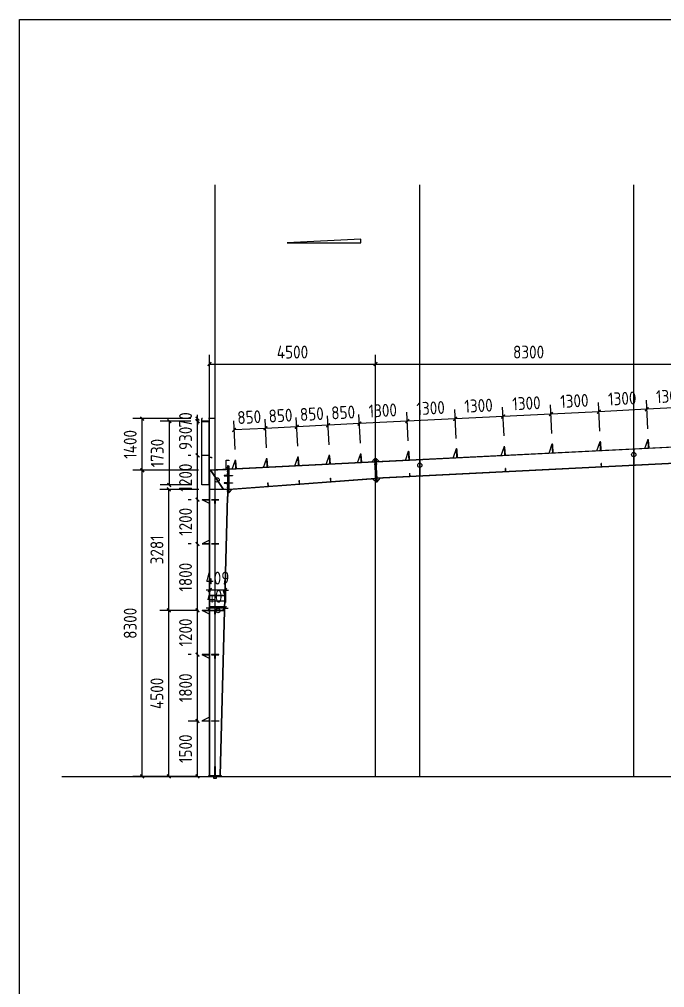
# Model space of a CAD drawing. Extents: x 102162 to 621267, y -39398 to 328893.
# Drawn here: x 176412 to 193903, y 291352 to 317602 of the extents above; entities that cross this region are included whole.
import ezdxf

# ---------------------------------------------------------------- set-up
doc = ezdxf.new("R2010")
doc.units = 0
doc.header["$LTSCALE"] = 1000
doc.header["$MEASUREMENT"] = 0
doc.layers.add('AXIS', color=3, linetype='Continuous')
doc.layers.add('DOTE', color=1, linetype='Continuous')
doc.styles.get("Standard").update_dxf_attribs({"font": 'gbenor.shx', "bigfont": 'gbcbig.shx'})
doc.dimstyles.get("Standard").update_dxf_attribs({"dimscale": 100, "dimtxt": 3.5, "dimasz": 1, "dimexe": 2.5, "dimexo": 3, "dimgap": 1.5, "dimtad": 1, "dimdec": 0, "dimzin": 0, "dimdsep": 46, "dimtxsty": 'Standard', "dimblk": 'ARCHTICK', "dimcen": 0.09, "dimadec": 0, "dimazin": 0, "dimtfac": 1, "dimtdec": 0, "dimtix": 1, "dimtmove": 2, "dimatfit": 3, "dimfxl": 1, "dimtolj": 1, "dimtzin": 0, "dimarcsym": 0})

# ---------------------------------------------------------------- blocks, each defined once
blk = doc.blocks.new('_ArchTick')
at = {"color": 0, "linetype": 'ByBlock', "const_width": 0.4}
blk.add_lwpolyline([(-0.5, -0.5), (0.5, 0.5)], dxfattribs=at)
blk = doc.blocks.new('*D5462')
at = {"layer": 'AXIS', "color": 3, "lineweight": -2}
for p, q in [((181565, 305676), (181565, 308507)), ((186065, 306169), (186065, 308507)), ((181565, 308257), (186065, 308257))]:
    blk.add_line(p, q, dxfattribs=at)
at = {"layer": 'Defpoints', "color": 0}
for p in [(186065, 308257), (186065, 305869), (181565, 305376)]:
    blk.add_point(p, dxfattribs=at)
at = {"layer": 'AXIS', "color": 3, "lineweight": -2, "xscale": 100, "yscale": 100, "zscale": 100, "rotation": 180}
blk.add_blockref('_ArchTick', (181565, 308257), dxfattribs=at)
at = {"layer": 'AXIS', "color": 3, "lineweight": -2, "xscale": 100, "yscale": 100, "zscale": 100}
blk.add_blockref('_ArchTick', (186065, 308257), dxfattribs=at)
at = {"layer": 'AXIS', "color": 0, "insert": (183815, 308582), "char_height": 350, "attachment_point": 5}
blk.add_mtext('\\A1;4500', dxfattribs=at)
blk = doc.blocks.new('*D5463')
at = {"layer": 'AXIS', "color": 3, "lineweight": -2}
for p, q in [((186065, 306169), (186065, 308507)), ((194365, 305097), (194365, 308507)), ((186065, 308257), (194365, 308257))]:
    blk.add_line(p, q, dxfattribs=at)
at = {"layer": 'Defpoints', "color": 0}
for p in [(194365, 308257), (186065, 305869), (194365, 304797)]:
    blk.add_point(p, dxfattribs=at)
at = {"layer": 'AXIS', "color": 3, "lineweight": -2, "xscale": 100, "yscale": 100, "zscale": 100, "rotation": 180}
blk.add_blockref('_ArchTick', (186065, 308257), dxfattribs=at)
at = {"layer": 'AXIS', "color": 3, "lineweight": -2, "xscale": 100, "yscale": 100, "zscale": 100}
blk.add_blockref('_ArchTick', (194365, 308257), dxfattribs=at)
at = {"layer": 'AXIS', "color": 0, "insert": (190215, 308582), "char_height": 350, "attachment_point": 5}
blk.add_mtext('\\A1;8300', dxfattribs=at)
blk = doc.blocks.new('*D5468')
at = {"layer": 'AXIS', "color": 3, "lineweight": -2}
for p, q in [((193446, 306502), (193407, 307281)), ((194744, 306567), (194705, 307346)), ((194718, 307096), (193419, 307031))]:
    blk.add_line(p, q, dxfattribs=at)
at = {"layer": 'Defpoints', "color": 0}
for p in [(193419, 307031), (193461, 306203), (194759, 306267)]:
    blk.add_point(p, dxfattribs=at)
at = {"layer": 'AXIS', "color": 3, "lineweight": -2, "xscale": 100, "yscale": 100, "zscale": 100}
for p, rotation in [((194718, 307096), 2.862405224586491), ((193419, 307031), 182.8624052245865)]:
    blk.add_blockref('_ArchTick', p, dxfattribs=dict(at, rotation=rotation))
at = {"layer": 'AXIS', "color": 0, "insert": (194052, 307388), "char_height": 350, "attachment_point": 5, "rotation": 2.8624}
blk.add_mtext('\\A1;1300', dxfattribs=at)
blk = doc.blocks.new('*D5469')
at = {"layer": 'AXIS', "color": 3, "lineweight": -2}
for p, q in [((192147, 306437), (192108, 307216)), ((193446, 306502), (193407, 307281)), ((193419, 307031), (192121, 306966))]:
    blk.add_line(p, q, dxfattribs=at)
at = {"layer": 'Defpoints', "color": 0}
for p in [(192121, 306966), (192162, 306138), (193461, 306203)]:
    blk.add_point(p, dxfattribs=at)
at = {"layer": 'AXIS', "color": 3, "lineweight": -2, "xscale": 100, "yscale": 100, "zscale": 100}
for p, rotation in [((192121, 306966), 182.8624052245865), ((193419, 307031), 2.862405224586491)]:
    blk.add_blockref('_ArchTick', p, dxfattribs=dict(at, rotation=rotation))
at = {"layer": 'AXIS', "color": 0, "insert": (192754, 307323), "char_height": 350, "attachment_point": 5, "rotation": 2.8624}
blk.add_mtext('\\A1;1300', dxfattribs=at)
blk = doc.blocks.new('*D5470')
at = {"layer": 'AXIS', "color": 3, "lineweight": -2}
for p, q in [((190849, 306372), (190810, 307151)), ((192147, 306437), (192108, 307216)), ((192121, 306966), (190823, 306901))]:
    blk.add_line(p, q, dxfattribs=at)
at = {"layer": 'Defpoints', "color": 0}
for p in [(190823, 306901), (192162, 306138), (190864, 306073)]:
    blk.add_point(p, dxfattribs=at)
at = {"layer": 'AXIS', "color": 3, "lineweight": -2, "xscale": 100, "yscale": 100, "zscale": 100}
for p, rotation in [((190823, 306901), 182.8624052245865), ((192121, 306966), 2.862405224586491)]:
    blk.add_blockref('_ArchTick', p, dxfattribs=dict(at, rotation=rotation))
at = {"layer": 'AXIS', "color": 0, "insert": (191455, 307258), "char_height": 350, "attachment_point": 5, "rotation": 2.8624}
blk.add_mtext('\\A1;1300', dxfattribs=at)
blk = doc.blocks.new('*D5471')
at = {"layer": 'AXIS', "color": 3, "lineweight": -2}
for p, q in [((190849, 306372), (190810, 307151)), ((189551, 306307), (189512, 307086)), ((190823, 306901), (189524, 306836))]:
    blk.add_line(p, q, dxfattribs=at)
at = {"layer": 'Defpoints', "color": 0}
for p in [(189524, 306836), (189566, 306008), (190864, 306073)]:
    blk.add_point(p, dxfattribs=at)
at = {"layer": 'AXIS', "color": 3, "lineweight": -2, "xscale": 100, "yscale": 100, "zscale": 100}
for p, rotation in [((189524, 306836), 182.8624052245865), ((190823, 306901), 2.862405224586491)]:
    blk.add_blockref('_ArchTick', p, dxfattribs=dict(at, rotation=rotation))
at = {"layer": 'AXIS', "color": 0, "insert": (190157, 307193), "char_height": 350, "attachment_point": 5, "rotation": 2.8624}
blk.add_mtext('\\A1;1300', dxfattribs=at)
blk = doc.blocks.new('*D5472')
at = {"layer": 'AXIS', "color": 3, "lineweight": -2}
for p, q in [((188252, 306242), (188213, 307021)), ((189551, 306307), (189512, 307086)), ((189524, 306836), (188226, 306771))]:
    blk.add_line(p, q, dxfattribs=at)
at = {"layer": 'Defpoints', "color": 0}
for p in [(188226, 306771), (188267, 305943), (189566, 306008)]:
    blk.add_point(p, dxfattribs=at)
at = {"layer": 'AXIS', "color": 3, "lineweight": -2, "xscale": 100, "yscale": 100, "zscale": 100}
for p, rotation in [((189524, 306836), 2.862405224586491), ((188226, 306771), 182.8624052245865)]:
    blk.add_blockref('_ArchTick', p, dxfattribs=dict(at, rotation=rotation))
at = {"layer": 'AXIS', "color": 0, "insert": (188859, 307129), "char_height": 350, "attachment_point": 5, "rotation": 2.8624}
blk.add_mtext('\\A1;1300', dxfattribs=at)
blk = doc.blocks.new('*D5473')
at = {"layer": 'AXIS', "color": 3, "lineweight": -2}
for p, q in [((186954, 306178), (186915, 306956)), ((188252, 306242), (188213, 307021)), ((188226, 306771), (186927, 306707))]:
    blk.add_line(p, q, dxfattribs=at)
at = {"layer": 'Defpoints', "color": 0}
for p in [(186927, 306707), (186969, 305878), (188267, 305943)]:
    blk.add_point(p, dxfattribs=at)
at = {"layer": 'AXIS', "color": 3, "lineweight": -2, "xscale": 100, "yscale": 100, "zscale": 100}
for p, rotation in [((186927, 306707), 182.8624052245865), ((188226, 306771), 2.862405224586491)]:
    blk.add_blockref('_ArchTick', p, dxfattribs=dict(at, rotation=rotation))
at = {"layer": 'AXIS', "color": 0, "insert": (187560, 307064), "char_height": 350, "attachment_point": 5, "rotation": 2.8624}
blk.add_mtext('\\A1;1300', dxfattribs=at)
blk = doc.blocks.new('*D5474')
at = {"layer": 'AXIS', "color": 3, "lineweight": -2}
for p, q in [((185655, 306113), (185617, 306891)), ((186954, 306178), (186915, 306956)), ((186927, 306707), (185629, 306642))]:
    blk.add_line(p, q, dxfattribs=at)
at = {"layer": 'Defpoints', "color": 0}
for p in [(185629, 306642), (185670, 305813), (186969, 305878)]:
    blk.add_point(p, dxfattribs=at)
at = {"layer": 'AXIS', "color": 3, "lineweight": -2, "xscale": 100, "yscale": 100, "zscale": 100}
for p, rotation in [((185629, 306642), 182.8624052245865), ((186927, 306707), 2.862405224586491)]:
    blk.add_blockref('_ArchTick', p, dxfattribs=dict(at, rotation=rotation))
at = {"layer": 'AXIS', "color": 0, "insert": (186262, 306999), "char_height": 350, "attachment_point": 5, "rotation": 2.8624}
blk.add_mtext('\\A1;1300', dxfattribs=at)
blk = doc.blocks.new('*D5475')
at = {"layer": 'AXIS', "color": 3, "lineweight": -2}
for p, q in [((185655, 306113), (185617, 306891)), ((184807, 306070), (184768, 306849)), ((185629, 306642), (184780, 306599))]:
    blk.add_line(p, q, dxfattribs=at)
at = {"layer": 'Defpoints', "color": 0}
for p in [(184780, 306599), (185670, 305813), (184822, 305771)]:
    blk.add_point(p, dxfattribs=at)
at = {"layer": 'AXIS', "color": 3, "lineweight": -2, "xscale": 100, "yscale": 100, "zscale": 100}
for p, rotation in [((184780, 306599), 182.8624052261108), ((185629, 306642), 2.862405226110791)]:
    blk.add_blockref('_ArchTick', p, dxfattribs=dict(at, rotation=rotation))
at = {"layer": 'AXIS', "color": 0, "insert": (185188, 306945), "char_height": 350, "attachment_point": 5, "rotation": 2.8624}
blk.add_mtext('\\A1;850', dxfattribs=at)
blk = doc.blocks.new('*D5476')
at = {"layer": 'AXIS', "color": 3, "lineweight": -2}
for p, q in [((183958, 306028), (183919, 306806)), ((184807, 306070), (184768, 306849)), ((184780, 306599), (183931, 306557))]:
    blk.add_line(p, q, dxfattribs=at)
at = {"layer": 'Defpoints', "color": 0}
for p in [(183931, 306557), (183973, 305728), (184822, 305771)]:
    blk.add_point(p, dxfattribs=at)
at = {"layer": 'AXIS', "color": 3, "lineweight": -2, "xscale": 100, "yscale": 100, "zscale": 100}
for p, rotation in [((183931, 306557), 182.8624052245865), ((184780, 306599), 2.862405224586491)]:
    blk.add_blockref('_ArchTick', p, dxfattribs=dict(at, rotation=rotation))
at = {"layer": 'AXIS', "color": 0, "insert": (184339, 306902), "char_height": 350, "attachment_point": 5, "rotation": 2.8624}
blk.add_mtext('\\A1;850', dxfattribs=at)
blk = doc.blocks.new('*D5477')
at = {"layer": 'AXIS', "color": 3, "lineweight": -2}
for p, q in [((183109, 305985), (183070, 306764)), ((183958, 306028), (183919, 306806)), ((183931, 306557), (183082, 306514))]:
    blk.add_line(p, q, dxfattribs=at)
at = {"layer": 'Defpoints', "color": 0}
for p in [(183082, 306514), (183124, 305686), (183973, 305728)]:
    blk.add_point(p, dxfattribs=at)
at = {"layer": 'AXIS', "color": 3, "lineweight": -2, "xscale": 100, "yscale": 100, "zscale": 100}
for p, rotation in [((183931, 306557), 2.862405224586491), ((183082, 306514), 182.8624052245865)]:
    blk.add_blockref('_ArchTick', p, dxfattribs=dict(at, rotation=rotation))
at = {"layer": 'AXIS', "color": 0, "insert": (183490, 306860), "char_height": 350, "attachment_point": 5, "rotation": 2.8624}
blk.add_mtext('\\A1;850', dxfattribs=at)
blk = doc.blocks.new('*D5478')
at = {"layer": 'AXIS', "color": 3, "lineweight": -2}
for p, q in [((182260, 305943), (182221, 306721)), ((183109, 305985), (183070, 306764)), ((183082, 306514), (182233, 306472))]:
    blk.add_line(p, q, dxfattribs=at)
at = {"layer": 'Defpoints', "color": 0}
for p in [(182233, 306472), (182275, 305643), (183124, 305686)]:
    blk.add_point(p, dxfattribs=at)
at = {"layer": 'AXIS', "color": 3, "lineweight": -2, "xscale": 100, "yscale": 100, "zscale": 100}
for p, rotation in [((182233, 306472), 182.8624052245865), ((183082, 306514), 2.862405224586491)]:
    blk.add_blockref('_ArchTick', p, dxfattribs=dict(at, rotation=rotation))
at = {"layer": 'AXIS', "color": 0, "insert": (182642, 306818), "char_height": 350, "attachment_point": 5, "rotation": 2.8624}
blk.add_mtext('\\A1;850', dxfattribs=at)
blk = doc.blocks.new('*D5496')
at = {"layer": 'AXIS', "color": 3, "lineweight": -2}
for p, q in [((181265, 298579), (180991, 298579)), ((181241, 297079), (181241, 298579)), ((181245, 297079), (180991, 297079))]:
    blk.add_line(p, q, dxfattribs=at)
at = {"layer": 'Defpoints', "color": 0}
for p in [(181241, 298579), (181565, 298579), (181545, 297079)]:
    blk.add_point(p, dxfattribs=at)
at = {"layer": 'AXIS', "color": 3, "lineweight": -2, "xscale": 100, "yscale": 100, "zscale": 100}
for p, rotation in [((181241, 298579), 90), ((181241, 297079), 270)]:
    blk.add_blockref('_ArchTick', p, dxfattribs=dict(at, rotation=rotation))
at = {"layer": 'AXIS', "color": 0, "insert": (180916, 297829), "char_height": 350, "attachment_point": 5, "rotation": 90}
blk.add_mtext('\\A1;1500', dxfattribs=at)
blk = doc.blocks.new('*D5497')
at = {"layer": 'AXIS', "color": 3, "lineweight": -2}
for p, q in [((181065, 300379), (180991, 300379)), ((181241, 298579), (181241, 300379)), ((181265, 298579), (180991, 298579))]:
    blk.add_line(p, q, dxfattribs=at)
at = {"layer": 'Defpoints', "color": 0}
for p in [(181241, 300379), (181365, 300379), (181565, 298579)]:
    blk.add_point(p, dxfattribs=at)
at = {"layer": 'AXIS', "color": 3, "lineweight": -2, "xscale": 100, "yscale": 100, "zscale": 100}
for p, rotation in [((181241, 300379), 90), ((181241, 298579), 270)]:
    blk.add_blockref('_ArchTick', p, dxfattribs=dict(at, rotation=rotation))
at = {"layer": 'AXIS', "color": 0, "insert": (180916, 299479), "char_height": 350, "attachment_point": 5, "rotation": 90}
blk.add_mtext('\\A1;1800', dxfattribs=at)
blk = doc.blocks.new('*D5498')
at = {"layer": 'AXIS', "color": 3, "lineweight": -2}
for p, q in [((181065, 301579), (180991, 301579)), ((181241, 300379), (181241, 301579)), ((181065, 300379), (180991, 300379))]:
    blk.add_line(p, q, dxfattribs=at)
at = {"layer": 'Defpoints', "color": 0}
for p in [(181241, 301579), (181365, 301579), (181365, 300379)]:
    blk.add_point(p, dxfattribs=at)
at = {"layer": 'AXIS', "color": 3, "lineweight": -2, "xscale": 100, "yscale": 100, "zscale": 100}
for p, rotation in [((181241, 301579), 90), ((181241, 300379), 270)]:
    blk.add_blockref('_ArchTick', p, dxfattribs=dict(at, rotation=rotation))
at = {"layer": 'AXIS', "color": 0, "insert": (180916, 300979), "char_height": 350, "attachment_point": 5, "rotation": 90}
blk.add_mtext('\\A1;1200', dxfattribs=at)
blk = doc.blocks.new('*D5499')
at = {"layer": 'AXIS', "color": 3, "lineweight": -2}
for p, q in [((181065, 303379), (180991, 303379)), ((181241, 301579), (181241, 303379)), ((181065, 301579), (180991, 301579))]:
    blk.add_line(p, q, dxfattribs=at)
at = {"layer": 'Defpoints', "color": 0}
for p in [(181241, 303379), (181365, 303379), (181365, 301579)]:
    blk.add_point(p, dxfattribs=at)
at = {"layer": 'AXIS', "color": 3, "lineweight": -2, "xscale": 100, "yscale": 100, "zscale": 100}
for p, rotation in [((181241, 303379), 90), ((181241, 301579), 270)]:
    blk.add_blockref('_ArchTick', p, dxfattribs=dict(at, rotation=rotation))
at = {"layer": 'AXIS', "color": 0, "insert": (180916, 302479), "char_height": 350, "attachment_point": 5, "rotation": 90}
blk.add_mtext('\\A1;1800', dxfattribs=at)
blk = doc.blocks.new('*D5500')
at = {"layer": 'AXIS', "color": 3, "lineweight": -2}
for p, q in [((181065, 304579), (180991, 304579)), ((181241, 303379), (181241, 304579)), ((181065, 303379), (180991, 303379))]:
    blk.add_line(p, q, dxfattribs=at)
at = {"layer": 'Defpoints', "color": 0}
for p in [(181241, 304579), (181365, 304579), (181365, 303379)]:
    blk.add_point(p, dxfattribs=at)
at = {"layer": 'AXIS', "color": 3, "lineweight": -2, "xscale": 100, "yscale": 100, "zscale": 100}
for p, rotation in [((181241, 304579), 90), ((181241, 303379), 270)]:
    blk.add_blockref('_ArchTick', p, dxfattribs=dict(at, rotation=rotation))
at = {"layer": 'AXIS', "color": 0, "insert": (180916, 303979), "char_height": 350, "attachment_point": 5, "rotation": 90}
blk.add_mtext('\\A1;1200', dxfattribs=at)
blk = doc.blocks.new('*D5501')
at = {"layer": 'AXIS', "color": 3, "lineweight": -2}
for p, q in [((181055, 305779), (180991, 305779)), ((181241, 304579), (181241, 305779)), ((181065, 304579), (180991, 304579))]:
    blk.add_line(p, q, dxfattribs=at)
at = {"layer": 'Defpoints', "color": 0}
for p in [(181241, 305779), (181355, 305779), (181365, 304579)]:
    blk.add_point(p, dxfattribs=at)
at = {"layer": 'AXIS', "color": 3, "lineweight": -2, "xscale": 100, "yscale": 100, "zscale": 100}
for p, rotation in [((181241, 305779), 90), ((181241, 304579), 270)]:
    blk.add_blockref('_ArchTick', p, dxfattribs=dict(at, rotation=rotation))
at = {"layer": 'AXIS', "color": 0, "insert": (180916, 305179), "char_height": 350, "attachment_point": 5, "rotation": 90}
blk.add_mtext('\\A1;1200', dxfattribs=at)
blk = doc.blocks.new('*D5502')
at = {"layer": 'AXIS', "color": 3, "lineweight": -2}
for p, q in [((181055, 306709), (180991, 306709)), ((181241, 305779), (181241, 306709)), ((181055, 305779), (180991, 305779))]:
    blk.add_line(p, q, dxfattribs=at)
at = {"layer": 'Defpoints', "color": 0}
for p in [(181241, 306709), (181355, 306709), (181355, 305779)]:
    blk.add_point(p, dxfattribs=at)
at = {"layer": 'AXIS', "color": 3, "lineweight": -2, "xscale": 100, "yscale": 100, "zscale": 100}
for p, rotation in [((181241, 306709), 90), ((181241, 305779), 270)]:
    blk.add_blockref('_ArchTick', p, dxfattribs=dict(at, rotation=rotation))
at = {"layer": 'AXIS', "color": 0, "insert": (180916, 306244), "char_height": 350, "attachment_point": 5, "rotation": 90}
blk.add_mtext('\\A1;930', dxfattribs=at)
blk = doc.blocks.new('*D5503')
at = {"layer": 'AXIS', "color": 3, "lineweight": -2}
for p, q in [((181241, 306779), (181241, 306879)), ((181055, 306779), (180991, 306779)), ((181055, 306709), (180991, 306709)), ((181241, 306709), (181241, 306779)), ((181241, 306709), (181241, 306609))]:
    blk.add_line(p, q, dxfattribs=at)
at = {"layer": 'Defpoints', "color": 0}
for p in [(181241, 306779), (181355, 306779), (181355, 306709)]:
    blk.add_point(p, dxfattribs=at)
at = {"layer": 'AXIS', "color": 3, "lineweight": -2, "xscale": 100, "yscale": 100, "zscale": 100}
for p, rotation in [((181241, 306779), 270), ((181241, 306709), 90)]:
    blk.add_blockref('_ArchTick', p, dxfattribs=dict(at, rotation=rotation))
at = {"layer": 'AXIS', "color": 0, "insert": (180916, 306744), "char_height": 350, "attachment_point": 5, "rotation": 90}
blk.add_mtext('\\A1;70', dxfattribs=at)
blk = doc.blocks.new('*D5504')
at = {"layer": 'AXIS', "color": 3, "lineweight": -2}
for p, q in [((181265, 301579), (180215, 301579)), ((180465, 297079), (180465, 301579)), ((181245, 297079), (180215, 297079))]:
    blk.add_line(p, q, dxfattribs=at)
at = {"layer": 'Defpoints', "color": 0}
for p in [(180465, 301579), (181565, 301579), (181545, 297079)]:
    blk.add_point(p, dxfattribs=at)
at = {"layer": 'AXIS', "color": 3, "lineweight": -2, "xscale": 100, "yscale": 100, "zscale": 100}
for p, rotation in [((180465, 301579), 90), ((180465, 297079), 270)]:
    blk.add_blockref('_ArchTick', p, dxfattribs=dict(at, rotation=rotation))
at = {"layer": 'AXIS', "color": 0, "insert": (180140, 299329), "char_height": 350, "attachment_point": 5, "rotation": 90}
blk.add_mtext('\\A1;4500', dxfattribs=at)
blk = doc.blocks.new('*D5505')
at = {"layer": 'AXIS', "color": 3, "lineweight": -2}
for p, q in [((181275, 304860), (180215, 304860)), ((180465, 301579), (180465, 304860)), ((181265, 301579), (180215, 301579))]:
    blk.add_line(p, q, dxfattribs=at)
at = {"layer": 'Defpoints', "color": 0}
for p in [(180465, 304860), (181575, 304860), (181565, 301579)]:
    blk.add_point(p, dxfattribs=at)
at = {"layer": 'AXIS', "color": 3, "lineweight": -2, "xscale": 100, "yscale": 100, "zscale": 100}
for p, rotation in [((180465, 304860), 90), ((180465, 301579), 270)]:
    blk.add_blockref('_ArchTick', p, dxfattribs=dict(at, rotation=rotation))
at = {"layer": 'AXIS', "color": 0, "insert": (180140, 303220), "char_height": 350, "attachment_point": 5, "rotation": 90}
blk.add_mtext('\\A1;3281', dxfattribs=at)
blk = doc.blocks.new('*D5506')
at = {"layer": 'AXIS', "color": 3, "lineweight": -2}
for p, q in [((181265, 305379), (179491, 305379)), ((179741, 297079), (179741, 305379)), ((181245, 297079), (179491, 297079))]:
    blk.add_line(p, q, dxfattribs=at)
at = {"layer": 'Defpoints', "color": 0}
for p in [(179741, 305379), (181565, 305379), (181545, 297079)]:
    blk.add_point(p, dxfattribs=at)
at = {"layer": 'AXIS', "color": 3, "lineweight": -2, "xscale": 100, "yscale": 100, "zscale": 100}
for p, rotation in [((179741, 305379), 90), ((179741, 297079), 270)]:
    blk.add_blockref('_ArchTick', p, dxfattribs=dict(at, rotation=rotation))
at = {"layer": 'AXIS', "color": 0, "insert": (179416, 301229), "char_height": 350, "attachment_point": 5, "rotation": 90}
blk.add_mtext('\\A1;8300', dxfattribs=at)
blk = doc.blocks.new('*D5507')
at = {"layer": 'AXIS', "color": 3, "lineweight": -2}
for p, q in [((181055, 306779), (179491, 306779)), ((179741, 305379), (179741, 306779)), ((181265, 305379), (179491, 305379))]:
    blk.add_line(p, q, dxfattribs=at)
at = {"layer": 'Defpoints', "color": 0}
for p in [(179741, 306779), (181355, 306779), (181565, 305379)]:
    blk.add_point(p, dxfattribs=at)
at = {"layer": 'AXIS', "color": 3, "lineweight": -2, "xscale": 100, "yscale": 100, "zscale": 100}
for p, rotation in [((179741, 306779), 90), ((179741, 305379), 270)]:
    blk.add_blockref('_ArchTick', p, dxfattribs=dict(at, rotation=rotation))
at = {"layer": 'AXIS', "color": 0, "insert": (179416, 306079), "char_height": 350, "attachment_point": 5, "rotation": 90}
blk.add_mtext('\\A1;1400', dxfattribs=at)
blk = doc.blocks.new('*D5522')
at = {"layer": 'AXIS', "color": 3, "lineweight": -2}
for p, q in [((181061, 306709), (180224, 306709)), ((180474, 306709), (180474, 304979)), ((181061, 304979), (180224, 304979))]:
    blk.add_line(p, q, dxfattribs=at)
at = {"layer": 'Defpoints', "color": 0}
for p in [(181361, 306709), (180474, 304979), (181361, 304979)]:
    blk.add_point(p, dxfattribs=at)
at = {"layer": 'AXIS', "color": 3, "lineweight": -2, "xscale": 100, "yscale": 100, "zscale": 100}
for p, rotation in [((180474, 306709), 90), ((180474, 304979), 270)]:
    blk.add_blockref('_ArchTick', p, dxfattribs=dict(at, rotation=rotation))
at = {"layer": 'AXIS', "color": 0, "insert": (180149, 305844), "char_height": 350, "attachment_point": 5, "rotation": 90}
blk.add_mtext('\\A1;1730', dxfattribs=at)
blk = doc.blocks.new('*D5528')
at = {"layer": 'AXIS', "color": 3, "lineweight": -2}
for p, q in [((181575, 301636), (181475, 301636)), ((181976, 301636), (181575, 301636)), ((181976, 301636), (182076, 301636)), ((181575, 301379), (181575, 301386)), ((181976, 301379), (181976, 301386))]:
    blk.add_line(p, q, dxfattribs=at)
at = {"layer": 'Defpoints', "color": 0}
for p in [(181575, 301679), (181575, 301636), (181976, 301679)]:
    blk.add_point(p, dxfattribs=at)
at = {"layer": 'AXIS', "color": 3, "lineweight": -2, "xscale": 100, "yscale": 100, "zscale": 100}
blk.add_blockref('_ArchTick', (181575, 301636), dxfattribs=at)
at = {"layer": 'AXIS', "color": 3, "lineweight": -2, "xscale": 100, "yscale": 100, "zscale": 100, "rotation": 180}
blk.add_blockref('_ArchTick', (181976, 301636), dxfattribs=at)
at = {"layer": 'AXIS', "color": 0, "insert": (181776, 301961), "char_height": 350, "attachment_point": 5}
blk.add_mtext('\\A1;401', dxfattribs=at)
blk = doc.blocks.new('*D5529')
at = {"layer": 'AXIS', "color": 3, "lineweight": -2}
for p, q in [((181575, 302279), (181575, 302380)), ((181984, 302279), (181984, 302380)), ((181575, 302130), (181475, 302130)), ((181984, 302130), (181575, 302130)), ((181984, 302130), (182084, 302130))]:
    blk.add_line(p, q, dxfattribs=at)
at = {"layer": 'Defpoints', "color": 0}
for p in [(181575, 302130), (181575, 301979), (181984, 301979)]:
    blk.add_point(p, dxfattribs=at)
at = {"layer": 'AXIS', "color": 3, "lineweight": -2, "xscale": 100, "yscale": 100, "zscale": 100}
blk.add_blockref('_ArchTick', (181575, 302130), dxfattribs=at)
at = {"layer": 'AXIS', "color": 3, "lineweight": -2, "xscale": 100, "yscale": 100, "zscale": 100, "rotation": 180}
blk.add_blockref('_ArchTick', (181984, 302130), dxfattribs=at)
at = {"layer": 'AXIS', "color": 0, "insert": (181780, 302455), "char_height": 350, "attachment_point": 5}
blk.add_mtext('\\A1;409', dxfattribs=at)

msp = doc.modelspace()

# ---------------------------------------------------------------- linework, layer by layer
for p, q in [((185667.1, 311640.6), (183667.1, 311540.6)), ((185667.1, 311540.6), (185667.1, 311640.6)), ((183667.1, 311540.6), (185667.1, 311540.6)), ((186065.4, 297079), (186065.4, 306379)), ((198865.4, 306244), (186065.4, 305604)), ((194365.8, 306011), (186083.8, 305596.9)), ((193061.4, 305946), (193061.4, 305511.5)), ((193069.4, 305946), (193069.4, 305511.5)), ((186047.4, 305603.1), (181565.4, 305379)), ((186047.8, 305595.1), (181575.4, 305371.5)), ((194369.5, 305576.7), (186087.5, 305162.6)), ((194369.9, 305568.7), (186087.9, 305154.6)), ((187261.4, 305656), (187261.4, 305221.5)), ((187269.4, 305656), (187269.4, 305221.5)), ((181575.4, 297099), (181575.4, 305379)), ((181945.7, 304860.4), (181597.7, 305372.6)), ((181955.4, 304860.3), (181607.1, 305373.1)), ((182073.4, 304853.7), (186069.9, 305153.8)), ((182091.4, 304863.1), (186069.5, 305161.8)), ((182055.4, 304860.4), (181575.4, 304860.4)), ((182055.4, 304852.4), (181575.4, 304852.4)), ((181855.4, 297099), (182055.4, 304664.4)), ((181865.9, 297099), (182065.4, 304664.4)), ((177562.3, 297079), (220234.7, 297079))]:
    msp.add_line(p, q)
at = {"color": 4}
for p, q in [((181355.4, 304979), (181355.4, 306779)), ((181355.4, 306709), (181355.4, 306779)), ((181355.4, 306779), (181375.4, 306779)), ((181555.4, 306709), (181355.4, 306709)), ((181357.4, 306711), (181357.4, 306777)), ((181375.4, 306777), (181357.4, 306777)), ((181553.4, 306711), (181357.4, 306711)), ((181361.4, 304979), (181361.4, 306703)), ((181375.4, 306779), (181375.4, 306777)), ((181555.4, 306779), (181535.4, 306779)), ((181535.4, 306779), (181535.4, 306777)), ((181535.4, 306777), (181553.4, 306777)), ((181549.4, 306703), (181549.4, 304979)), ((181553.4, 306777), (181553.4, 306711)), ((181555.4, 306779), (181555.4, 304979)), ((181555.4, 306779), (181555.4, 306709)), ((181555.4, 304979), (181355.4, 304979))]:
    msp.add_line(p, q, dxfattribs=at)
at = {"color": 2}
for p, q in [((181355.4, 306709), (181555.4, 306709)), ((181355.4, 306709), (181355.4, 306703)), ((181355.4, 306709), (181555.4, 306709)), ((181355.4, 306703), (181555.4, 306703)), ((181715.4, 306779), (181545.4, 306779)), ((181555.4, 306709), (181555.4, 306703)), ((190769.5, 305839.2), (190856.9, 306093.9)), ((190856.9, 306093.9), (190862.9, 306094.2)), ((190869.4, 305844.2), (190856.9, 306093.9)), ((190875.4, 305844.5), (190862.9, 306094.2)), ((192067.9, 305904.1), (192155.3, 306158.8)), ((192155.3, 306158.8), (192161.3, 306159.1)), ((192167.8, 305909.1), (192155.3, 306158.8)), ((192173.8, 305909.4), (192161.3, 306159.1)), ((192162.3, 306137.6), (192173.8, 305909.4)), ((193366.3, 305969.1), (193453.7, 306223.7)), ((193453.7, 306223.7), (193459.6, 306224)), ((193466.1, 305974.1), (193453.7, 306223.7)), ((193472.1, 305974.4), (193459.6, 306224)), ((193460.7, 306202.5), (193472.1, 305974.4)), ((185576, 305579.5), (185663.4, 305834.2)), ((185663.4, 305834.2), (185669.4, 305834.5)), ((185675.9, 305584.5), (185663.4, 305834.2)), ((185681.9, 305584.8), (185669.4, 305834.5)), ((185670.5, 305813), (185681.9, 305584.8)), ((186874.4, 305644.5), (186961.8, 305899.1)), ((186961.8, 305899.1), (186967.8, 305899.4)), ((186974.3, 305649.5), (186961.8, 305899.1)), ((186980.2, 305649.8), (186967.8, 305899.4)), ((186968.8, 305877.9), (186980.2, 305649.8)), ((188172.8, 305709.4), (188260.1, 305964.1)), ((188260.1, 305964.1), (188266.1, 305964.4)), ((188272.6, 305714.4), (188260.1, 305964.1)), ((188278.6, 305714.7), (188266.1, 305964.4)), ((188267.2, 305942.8), (188278.6, 305714.7)), ((189471.1, 305774.3), (189558.5, 306029)), ((189558.5, 306029), (189564.5, 306029.3)), ((189571, 305779.3), (189558.5, 306029)), ((189577, 305779.6), (189564.5, 306029.3)), ((189565.6, 306007.8), (189577, 305779.6)), ((190864, 306072.7), (190875.4, 305844.5)), ((181555.4, 305779), (181355.4, 305779)), ((182180.2, 305409.8), (182267.6, 305664.4)), ((182267.6, 305664.4), (182273.6, 305664.7)), ((182280.1, 305414.7), (182267.6, 305664.4)), ((182286.1, 305415), (182273.6, 305664.7)), ((182274.7, 305643.2), (182286.1, 305415)), ((183029.2, 305452.2), (183116.6, 305706.9)), ((183116.6, 305706.9), (183122.6, 305707.2)), ((183129.1, 305457.2), (183116.6, 305706.9)), ((183135, 305457.5), (183122.6, 305707.2)), ((183123.6, 305685.7), (183135, 305457.5)), ((183878.1, 305494.7), (183965.5, 305749.3)), ((183965.5, 305749.3), (183971.5, 305749.6)), ((183978, 305499.6), (183965.5, 305749.3)), ((183984, 305499.9), (183971.5, 305749.6)), ((183972.6, 305728.1), (183984, 305499.9)), ((184727.1, 305537.1), (184814.4, 305791.8)), ((184814.4, 305791.8), (184820.4, 305792.1)), ((184826.9, 305542.1), (184814.4, 305791.8)), ((184832.9, 305542.4), (184820.4, 305792.1)), ((184821.5, 305770.5), (184832.9, 305542.4)), ((186042.9, 305693), (185957.5, 305598.6)), ((186025.2, 305647.1), (186101.1, 305650.9)), ((186030.2, 305547.2), (186106.1, 305551)), ((186042.9, 305693), (186078.9, 305694.8)), ((186074.4, 305063.8), (186042.9, 305693)), ((186092.4, 305064.7), (186060.9, 305693.9)), ((186110.3, 305065.6), (186078.9, 305694.8)), ((186078.9, 305694.8), (186173.3, 305609.4)), ((192191.3, 305557.9), (192185.3, 305557.6)), ((192189.8, 305467.7), (192185.3, 305557.6)), ((192195.8, 305468), (192191.3, 305557.9)), ((181555.4, 304979), (181555.4, 305379)), ((181555.4, 305379), (181565.4, 305379)), ((181565.4, 305379), (181565.4, 304979)), ((182035.4, 305449.4), (182111.4, 305449.4)), ((182035.4, 305349.4), (182111.4, 305349.4)), ((182073.4, 305494.4), (182055.4, 305494.4)), ((182055.4, 305494.4), (182055.4, 304664.4)), ((182073.4, 305404.4), (182073.4, 305494.4)), ((182073.4, 305494.4), (182091.4, 305494.4)), ((182073.4, 305404.4), (182073.4, 304785.9)), ((182091.4, 305494.4), (182091.4, 304764.4)), ((186997.8, 305298.2), (186991.8, 305297.9)), ((186996.3, 305208), (186991.8, 305297.9)), ((187002.3, 305208.3), (186997.8, 305298.2)), ((189594.6, 305428), (189588.6, 305427.7)), ((189593.1, 305337.8), (189588.6, 305427.7)), ((189599.1, 305338.1), (189593.1, 305337.8)), ((189599.1, 305338.1), (189594.6, 305428)), ((192195.8, 305468), (192189.8, 305467.7)), ((182055.4, 305234.4), (181960.4, 305234.4)), ((181960.4, 305234.4), (181960.4, 305224.4)), ((181960.4, 305224.4), (182055.4, 305224.4)), ((182055.4, 305034.4), (181960.4, 305034.4)), ((181960.4, 305034.4), (181960.4, 305024.4)), ((182035.4, 305279.4), (182111.4, 305279.4)), ((182055.4, 305229.4), (182055.4, 305234.4)), ((182055.4, 305029.4), (182055.4, 305034.4)), ((182091.4, 305229.4), (182091.4, 305234.4)), ((182091.4, 305234.4), (182186.4, 305234.4)), ((182186.4, 305224.4), (182091.4, 305224.4)), ((182091.4, 305029.4), (182091.4, 305034.4)), ((182091.4, 305034.4), (182186.4, 305034.4)), ((182186.4, 305234.4), (182186.4, 305224.4)), ((182186.4, 305034.4), (182186.4, 305024.4)), ((183150.3, 305032.8), (183156.3, 305033.3)), ((183154.8, 304942.9), (183150.3, 305032.8)), ((183160.8, 304943.4), (183156.3, 305033.3)), ((183998.2, 305096.5), (184004.1, 305097)), ((184002.6, 305006.6), (183998.2, 305096.5)), ((184008.6, 305007), (184004.1, 305097)), ((184846, 305160.2), (184852, 305160.6)), ((184850.5, 305070.3), (184846, 305160.2)), ((184850.5, 305070.3), (184856.5, 305070.7)), ((184856.5, 305070.7), (184852, 305160.6)), ((186074.4, 305063.8), (185980, 305147)), ((186047.2, 305207.6), (186123.1, 305211.4)), ((186052.2, 305107.7), (186128.1, 305111.5)), ((186074.4, 305063.8), (186110.3, 305065.6)), ((186110.3, 305065.6), (186195.7, 305160)), ((187002.3, 305208.3), (186996.3, 305208)), ((181565.4, 304979), (181555.4, 304979)), ((181960.4, 305024.4), (182055.4, 305024.4)), ((182111.4, 304979.4), (182035.4, 304979.4)), ((182111.4, 304909.4), (182035.4, 304909.4)), ((182111.4, 304809.4), (182035.4, 304809.4)), ((182091.4, 304764.4), (182055.4, 304764.4)), ((182073.4, 304664.4), (182073.4, 304785.9)), ((182186.4, 305024.4), (182091.4, 305024.4)), ((182091.4, 304764.4), (182181.8, 304861.8)), ((183154.8, 304942.9), (183160.8, 304943.4)), ((184002.6, 305006.6), (184008.6, 305007)), ((181565.4, 304579), (181365.4, 304579)), ((181365.4, 304579), (181365.4, 304573)), ((181365.4, 304573), (181565.4, 304573)), ((181565.4, 304473), (181365.4, 304573)), ((181565.4, 304573), (181565.4, 304473)), ((181715.4, 304579), (181615.4, 304579)), ((181615.4, 304579), (181615.4, 304573)), ((181615.4, 304573), (181815.4, 304573)), ((181712.4, 304473), (181712.4, 304573)), ((181712.4, 304573), (181718.4, 304573)), ((181815.4, 304579), (181715.4, 304579)), ((181715.4, 304579), (181715.4, 304473)), ((181718.4, 304573), (181718.4, 304473)), ((181815.4, 304573), (181815.4, 304579)), ((182055.4, 304664.4), (182073.4, 304664.4)), ((181715.4, 304473), (181712.4, 304473)), ((181718.4, 304473), (181715.4, 304473)), ((181565.4, 303485), (181365.4, 303385)), ((181565.4, 303385), (181565.4, 303485)), ((181715.4, 303485), (181712.4, 303485)), ((181712.4, 303485), (181712.4, 303385)), ((181715.4, 303379), (181715.4, 303485)), ((181718.4, 303485), (181715.4, 303485)), ((181718.4, 303385), (181718.4, 303485)), ((181365.4, 303379), (181365.4, 303385)), ((181365.4, 303385), (181565.4, 303385)), ((181565.4, 303379), (181365.4, 303379)), ((181615.4, 303379), (181615.4, 303385)), ((181615.4, 303385), (181815.4, 303385)), ((181715.4, 303379), (181615.4, 303379)), ((181712.4, 303385), (181718.4, 303385)), ((181815.4, 303379), (181715.4, 303379)), ((181815.4, 303385), (181815.4, 303379)), ((181565.4, 301579), (181365.4, 301579)), ((181365.4, 301579), (181365.4, 301573)), ((181365.4, 301573), (181565.4, 301573)), ((181565.4, 301473), (181365.4, 301573)), ((181565.4, 301573), (181565.4, 301473)), ((181715.4, 301579), (181615.4, 301579)), ((181615.4, 301579), (181615.4, 301573)), ((181615.4, 301573), (181815.4, 301573)), ((181712.4, 301473), (181712.4, 301573)), ((181712.4, 301573), (181718.4, 301573)), ((181715.4, 301473), (181712.4, 301473)), ((181815.4, 301579), (181715.4, 301579)), ((181715.4, 301579), (181715.4, 301473)), ((181718.4, 301473), (181715.4, 301473)), ((181718.4, 301573), (181718.4, 301473)), ((181815.4, 301573), (181815.4, 301579)), ((181565.4, 300379), (181365.4, 300379)), ((181365.4, 300379), (181365.4, 300373)), ((181365.4, 300373), (181565.4, 300373)), ((181565.4, 300273), (181365.4, 300373)), ((181565.4, 300373), (181565.4, 300273)), ((181715.4, 300379), (181615.4, 300379)), ((181615.4, 300379), (181615.4, 300373)), ((181615.4, 300373), (181815.4, 300373)), ((181712.4, 300273), (181712.4, 300373)), ((181712.4, 300373), (181718.4, 300373)), ((181815.4, 300379), (181715.4, 300379)), ((181715.4, 300379), (181715.4, 300273)), ((181718.4, 300373), (181718.4, 300273)), ((181815.4, 300373), (181815.4, 300379)), ((181715.4, 300273), (181712.4, 300273)), ((181718.4, 300273), (181715.4, 300273)), ((181565.4, 298685), (181365.4, 298585)), ((181365.4, 298579), (181365.4, 298585)), ((181365.4, 298585), (181565.4, 298585)), ((181565.4, 298579), (181365.4, 298579)), ((181565.4, 298585), (181565.4, 298685)), ((181615.4, 298579), (181615.4, 298585)), ((181615.4, 298585), (181815.4, 298585)), ((181715.4, 298579), (181615.4, 298579)), ((181715.4, 298685), (181712.4, 298685)), ((181712.4, 298685), (181712.4, 298585)), ((181712.4, 298585), (181718.4, 298585)), ((181715.4, 298579), (181715.4, 298685)), ((181718.4, 298685), (181715.4, 298685)), ((181815.4, 298579), (181715.4, 298579)), ((181718.4, 298585), (181718.4, 298685)), ((181815.4, 298585), (181815.4, 298579)), ((181711.4, 297099), (181711.4, 297349)), ((181711.4, 297349), (181715.4, 297349)), ((181715.4, 297349), (181719.4, 297349)), ((181719.4, 297349), (181719.4, 297099)), ((181545.4, 297079), (181545.4, 297099)), ((181545.4, 297099), (181885.4, 297099)), ((181715.4, 297079), (181545.4, 297079)), ((181719.4, 297099), (181711.4, 297099)), ((181885.4, 297079), (181715.4, 297079)), ((181885.4, 297099), (181885.4, 297079))]:
    msp.add_line(p, q, dxfattribs=at)
at = {"color": 6}
for p, q in [((181565.4, 305379), (181565.4, 305729)), ((181565.4, 305729), (181615.4, 305729)), ((181615.4, 305729), (181615.4, 305709)), ((182014.8, 305401.5), (182014.8, 305651.5)), ((182014.8, 305651.5), (182089.8, 305651.5)), ((182089.8, 305651.5), (182089.8, 305631.5)), ((181565.4, 305379), (182014.8, 305401.5)), ((181675.4, 297079), (181675.4, 297029)), ((181675.4, 297029), (181755.4, 297029)), ((181685.4, 297079), (181685.4, 297029)), ((181745.4, 297029), (181745.4, 297079)), ((181755.4, 297029), (181755.4, 297079))]:
    msp.add_line(p, q, dxfattribs=at)
at = {"color": 1}
msp.add_line((182091.4, 304863.1), (182064.8, 305396), dxfattribs=at)
at = {"color": 0}
for p, q in [((181984.4, 301979), (181575.4, 301979)), ((181984.2, 301971), (181575.4, 301971)), ((181980.4, 301829), (181575.4, 301829)), ((181976.5, 301679), (181575.4, 301679)), ((181976.3, 301671), (181575.4, 301671)), ((181973.8, 301579), (181575.4, 301579)), ((181973.6, 301571), (181575.4, 301571))]:
    msp.add_line(p, q, dxfattribs=at)
msp.add_lwpolyline([(176411.7, 317601.7), (220961.7, 317601.7), (220961.7, 286101.7), (176411.7, 286101.7)], close=True)
for centre in [(193065.4, 305803.8), (187265.4, 305513.8), (181771.7, 305116.5), (181795.4, 301573)]:
    msp.add_circle(centre, 57)
at = {"layer": 'DOTE'}
for p, q in [((181715.4, 297079), (181715.4, 313116.1)), ((187265.4, 297079), (187265.4, 313116.1)), ((193065.4, 297079), (193065.4, 313116.1))]:
    msp.add_line(p, q, dxfattribs=at)
at = {"layer": 'DOTE', "color": 0}
for p, q in [((187165.4, 305651), (187165.4, 305659)), ((181565.4, 297099), (181565.4, 305379))]:
    msp.add_line(p, q, dxfattribs=at)

# ---------------------------------------------------------------- dimensions: what is measured, and where the dimension line sits
at = {"layer": 'AXIS', "color": 0}
for base, p1, p2, override, picture, middle in [((186065.4, 308257.2), (181565.4, 305376.4), (186065.4, 305869.2), {"dimclrd": 3, "dimclre": 3}, '*D5462', (183815.4, 308582.2)), ((194365.4, 308257.2), (186065.4, 305869.2), (194365.4, 304797.2), {"dimclrd": 3, "dimclre": 3, "dimclrt": 0}, '*D5463', (190215.4, 308582.2))]:
    dim = msp.add_linear_dim(base=base, p1=p1, p2=p2, dimstyle='Standard', override=override, dxfattribs=at)
    dim.commit()
    dim.dimension.update_dxf_attribs({"geometry": picture, "text_midpoint": middle})
for base, p1, p2, angle, picture, middle in [((189524.2, 306836.4), (190864, 306072.7), (189565.6, 306007.8), 2.86241, '*D5471', (190157.1, 307193.4)), ((190822.5, 306901.3), (192162.3, 306137.6), (190864, 306072.7), 2.86241, '*D5470', (191455.5, 307258.3)), ((192120.9, 306966.2), (193460.7, 306202.5), (192162.3, 306137.6), 2.86241, '*D5469', (192753.9, 307323.3)), ((193419.3, 307031.1), (194759.1, 306267.4), (193460.7, 306202.5), 2.86241, '*D5468', (194052.3, 307388.2)), ((183931.2, 306556.6), (184821.5, 305770.5), (183972.6, 305728.1), 2.86241, '*D5476', (184339.4, 306902.4)), ((185629, 306641.6), (186968.8, 305877.9), (185670.5, 305813), 2.86241, '*D5474', (186262, 306998.7)), ((186927.4, 306706.5), (188267.2, 305942.8), (186968.8, 305877.9), 2.86241, '*D5473', (187560.4, 307063.6)), ((188225.8, 306771.5), (189565.6, 306007.8), (188267.2, 305942.8), 2.86241, '*D5472', (188858.7, 307128.5)), ((181241, 306779), (181355.4, 306709), (181355.4, 306779), 90, '*D5503', (180916, 306744)), ((182233.3, 306471.7), (183123.6, 305685.7), (182274.7, 305643.2), 2.86241, '*D5478', (182641.5, 306817.5)), ((183082.2, 306514.2), (183972.6, 305728.1), (183123.6, 305685.7), 2.86241, '*D5477', (183490.5, 306860)), ((179740.8, 306779), (181565.4, 305379), (181355.4, 306779), 90, '*D5507', (179415.8, 306079)), ((181241, 306709), (181355.4, 305779), (181355.4, 306709), 90, '*D5502', (180916, 306244)), ((181241, 305779), (181365.4, 304579), (181355.4, 305779), 90, '*D5501', (180916, 305179)), ((179740.8, 305379), (181545.4, 297079), (181565.4, 305379), 90, '*D5506', (179415.8, 301229)), ((180464.9, 304860.4), (181565.4, 301579), (181575.4, 304860.4), 90, '*D5505', (180139.9, 303219.7)), ((181241, 304579), (181365.4, 303379), (181365.4, 304579), 90, '*D5500', (180916, 303979)), ((181241, 303379), (181365.4, 301579), (181365.4, 303379), 90, '*D5499', (180916, 302479)), ((180464.9, 301579), (181545.4, 297079), (181565.4, 301579), 90, '*D5504', (180139.9, 299329)), ((181241, 301579), (181365.4, 300379), (181365.4, 301579), 90, '*D5498', (180916, 300979)), ((181241, 300379), (181565.4, 298579), (181365.4, 300379), 90, '*D5497', (180916, 299479)), ((181241, 298579), (181545.4, 297079), (181565.4, 298579), 90, '*D5496', (180916, 297829))]:
    dim = msp.add_linear_dim(base=base, p1=p1, p2=p2, angle=angle, dimstyle='Standard', override={"dimclrd": 3, "dimclre": 3}, dxfattribs=at)
    dim.commit()
    dim.dimension.update_dxf_attribs({"geometry": picture, "text_midpoint": middle})
for p1, p2, distance, picture, middle in [((185670.5, 305813), (184821.5, 305770.5), -829.6, '*D5475', (185188.3, 306944.9)), ((181361.4, 306709), (181361.4, 304979), -887.2, '*D5522', (180149.2, 305844)), ((181984.4, 301979), (181575.4, 301979), -150.6, '*D5529', (181779.9, 302454.6)), ((181976.5, 301679), (181575.4, 301679), 42.8, '*D5528', (181775.9, 301961.2))]:
    dim = msp.add_aligned_dim(p1=p1, p2=p2, distance=distance, dimstyle='Standard', override={"dimclrd": 3, "dimclre": 3}, dxfattribs=at)
    dim.commit()
    dim.dimension.update_dxf_attribs({"geometry": picture, "text_midpoint": middle})

doc.saveas('drawing.dxf')
